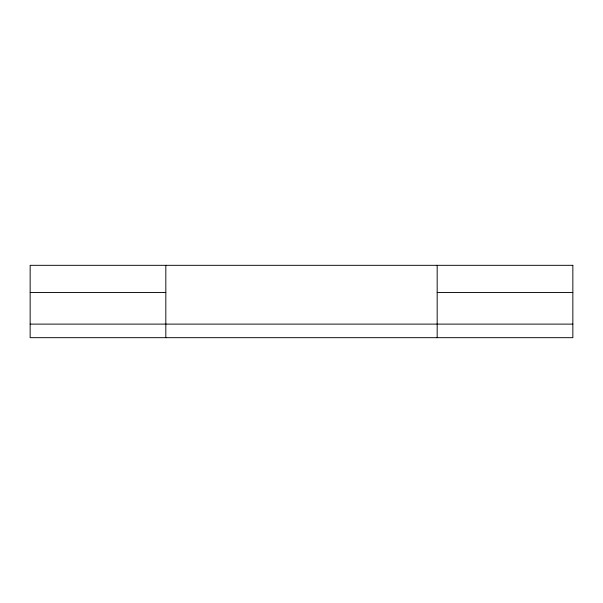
<?xml version="1.0" encoding="UTF-8"?>
<svg xmlns="http://www.w3.org/2000/svg" width="603" height="603" viewBox="0 0 603 603"><rect width="100%" height="100%" fill="white"/><g stroke="black" fill="none" stroke-linecap="round" stroke-linejoin="round"><path stroke-width="0.9" d="M30.15 292.455L165.825 292.455M437.175 292.455L572.85 292.455M30.15 324.113L572.85 324.113M437.175 265.32L437.175 337.68M165.825 265.32L165.825 337.68M572.85 265.32L30.15 265.32L30.15 337.68L572.85 337.68L572.85 265.32"/></g></svg>
